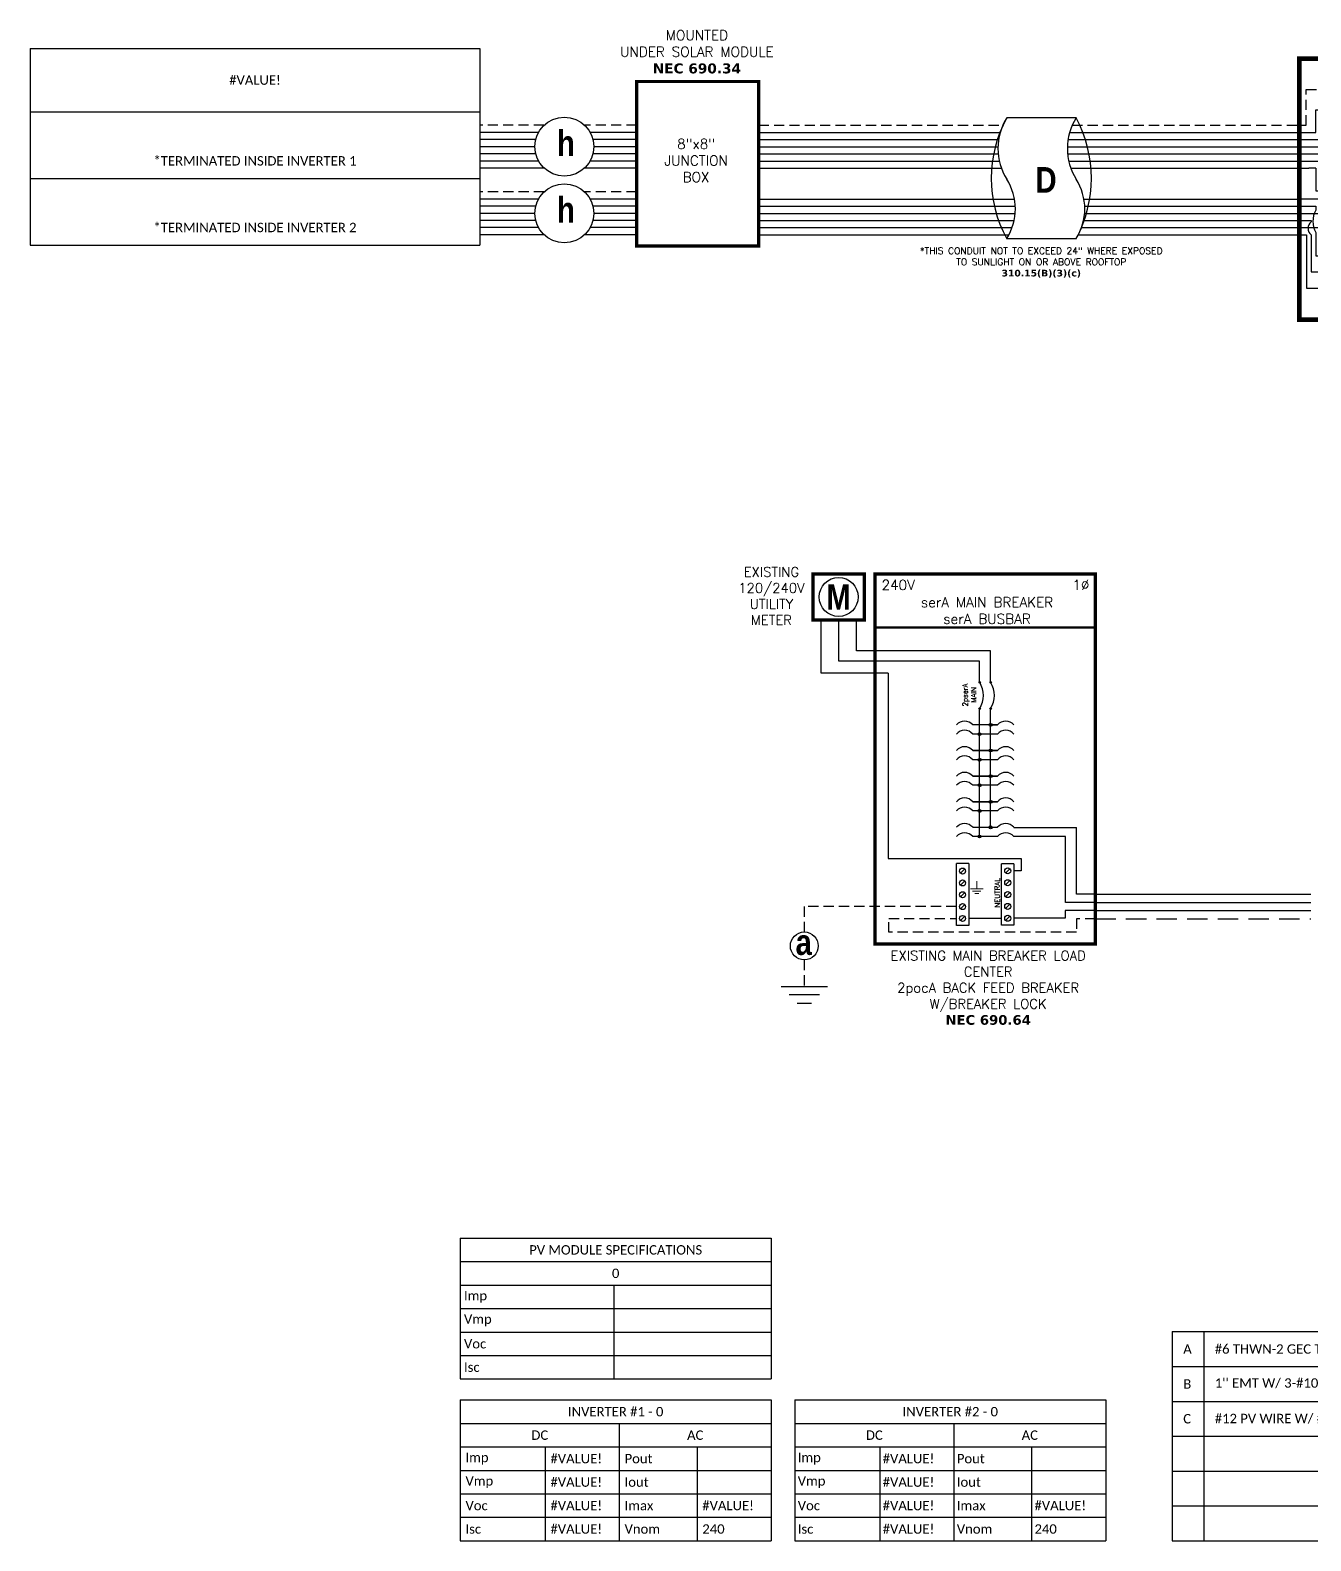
# Model space of a CAD drawing. Header units: feet. Extents: x 9872 to 10653, y 14556 to 15111.
# Drawn here: x 9872 to 10342, y 14556 to 15111 of the extents above; entities that cross this region are included whole.
import ezdxf

# ---------------------------------------------------------------- set-up
doc = ezdxf.new("R2010")
doc.units = ezdxf.units.FT
doc.header["$MEASUREMENT"] = 0
doc.linetypes.add('DASHED', pattern=[0.75, 0.5, -0.25])
doc.linetypes.add('HIDDEN', pattern=[0.375, 0.25, -0.125])
doc.layers.add('TEXT', color=7, linetype='Continuous')
doc.layers.add('Z - TITLEBLOCK TXT', color=7, linetype='Continuous')
doc.styles.add('ONE LINE TXT', font='techb___.ttf')
doc.styles.get("Standard").update_dxf_attribs({"font": 'simplex.shx'})

# ---------------------------------------------------------------- blocks, each defined once
blk = doc.blocks.new('6stringCombiner')
at = {"linetype": 'Continuous'}
h = blk.add_hatch(color=7, dxfattribs=at)
h.dxf.hatch_style = 1
edge = h.paths.add_edge_path()
edge.add_arc((20.51, 77.12), 0.513, 0, 360)
h = blk.add_hatch(color=7, dxfattribs=at)
h.dxf.hatch_style = 1
edge = h.paths.add_edge_path()
edge.add_arc((32.29, 77.12), 0.513, 0, 360)
h = blk.add_hatch(color=254, dxfattribs=at)
h.dxf.hatch_style = 1
edge = h.paths.add_edge_path()
edge.add_arc((39.7, 71.16), 1.11, 0, 360)
h = blk.add_hatch(color=7, dxfattribs=at)
h.dxf.hatch_style = 1
edge = h.paths.add_edge_path()
edge.add_arc((20.51, 71.16), 0.513, 0, 360)
h = blk.add_hatch(color=7, dxfattribs=at)
h.dxf.hatch_style = 1
edge = h.paths.add_edge_path()
edge.add_arc((32.29, 71.16), 0.513, 0, 360)
h = blk.add_hatch(color=7, dxfattribs=at)
h.dxf.hatch_style = 1
edge = h.paths.add_edge_path()
edge.add_arc((20.51, 65.2), 0.513, 0, 360)
h = blk.add_hatch(color=7, dxfattribs=at)
h.dxf.hatch_style = 1
edge = h.paths.add_edge_path()
edge.add_arc((32.29, 65.2), 0.513, 0, 360)
h = blk.add_hatch(color=253, dxfattribs=at)
h.dxf.hatch_style = 1
edge = h.paths.add_edge_path()
edge.add_arc((20.51, 59.24), 0.513, 0, 360)
h = blk.add_hatch(color=253, dxfattribs=at)
h.dxf.hatch_style = 1
edge = h.paths.add_edge_path()
edge.add_arc((32.29, 59.24), 0.513, 0, 360)
h = blk.add_hatch(color=253, dxfattribs=at)
h.dxf.hatch_style = 1
edge = h.paths.add_edge_path()
edge.add_arc((20.51, 53.28), 0.513, 0, 360)
h = blk.add_hatch(color=253, dxfattribs=at)
h.dxf.hatch_style = 1
edge = h.paths.add_edge_path()
edge.add_arc((32.29, 53.28), 0.513, 0, 360)
h = blk.add_hatch(color=254, dxfattribs=at)
h.dxf.hatch_style = 1
edge = h.paths.add_edge_path()
edge.add_arc((39.7, 53.28), 1.11, 0, 360)
h = blk.add_hatch(color=253, dxfattribs=at)
h.dxf.hatch_style = 1
edge = h.paths.add_edge_path()
edge.add_arc((20.51, 47.32), 0.513, 0, 360)
h = blk.add_hatch(color=253, dxfattribs=at)
h.dxf.hatch_style = 1
edge = h.paths.add_edge_path()
edge.add_arc((32.29, 47.32), 0.513, 0, 360)
h = blk.add_hatch(color=7, dxfattribs=at)
h.dxf.hatch_style = 1
edge = h.paths.add_edge_path()
edge.add_arc((20.53, 41.41), 0.513, 0, 360)
h = blk.add_hatch(color=7, dxfattribs=at)
h.dxf.hatch_style = 1
edge = h.paths.add_edge_path()
edge.add_arc((32.3, 41.41), 0.513, 0, 360)
h = blk.add_hatch(color=7, dxfattribs=at)
h.dxf.hatch_style = 1
edge = h.paths.add_edge_path()
edge.add_arc((20.53, 35.45), 0.513, 0, 360)
h = blk.add_hatch(color=7, dxfattribs=at)
h.dxf.hatch_style = 1
edge = h.paths.add_edge_path()
edge.add_arc((32.3, 35.45), 0.513, 0, 360)
h = blk.add_hatch(color=254, dxfattribs=at)
h.dxf.hatch_style = 1
edge = h.paths.add_edge_path()
edge.add_arc((39.71, 35.45), 1.11, 0, 360)
h = blk.add_hatch(color=7, dxfattribs=at)
h.dxf.hatch_style = 1
edge = h.paths.add_edge_path()
edge.add_arc((20.53, 29.49), 0.513, 0, 360)
h = blk.add_hatch(color=7, dxfattribs=at)
h.dxf.hatch_style = 1
edge = h.paths.add_edge_path()
edge.add_arc((32.3, 29.49), 0.513, 0, 360)
h = blk.add_hatch(color=253, dxfattribs=at)
h.dxf.hatch_style = 1
edge = h.paths.add_edge_path()
edge.add_arc((20.53, 23.53), 0.513, 0, 360)
h = blk.add_hatch(color=253, dxfattribs=at)
h.dxf.hatch_style = 1
edge = h.paths.add_edge_path()
edge.add_arc((32.3, 23.53), 0.513, 0, 360)
h = blk.add_hatch(color=253, dxfattribs=at)
h.dxf.hatch_style = 1
edge = h.paths.add_edge_path()
edge.add_arc((20.53, 17.57), 0.513, 0, 360)
h = blk.add_hatch(color=253, dxfattribs=at)
h.dxf.hatch_style = 1
edge = h.paths.add_edge_path()
edge.add_arc((32.3, 17.57), 0.513, 0, 360)
h = blk.add_hatch(color=254, dxfattribs=at)
h.dxf.hatch_style = 1
edge = h.paths.add_edge_path()
edge.add_arc((39.71, 17.57), 1.11, 0, 360)
h = blk.add_hatch(color=253, dxfattribs=at)
h.dxf.hatch_style = 1
edge = h.paths.add_edge_path()
edge.add_arc((20.53, 11.61), 0.513, 0, 360)
h = blk.add_hatch(color=253, dxfattribs=at)
h.dxf.hatch_style = 1
edge = h.paths.add_edge_path()
edge.add_arc((32.3, 11.61), 0.513, 0, 360)
at = {"color": 1, "linetype": 'Continuous'}
for p, q in [((13.11, 87.6), (13.11, 92.14)), ((13.11, 92.14), (40.06, 92.14)), ((40.06, 92.14), (40.06, 87.6)), ((40.06, 87.6), (13.11, 87.6)), ((21.09, 75.94), (24.21, 76.29)), ((28.68, 76.78), (31.78, 77.12)), ((21.1, 69.97), (24.22, 70.33)), ((28.69, 70.82), (31.79, 71.16)), ((21.1, 64.01), (24.22, 64.37)), ((28.69, 64.86), (31.79, 65.2)), ((21.1, 58.05), (24.22, 58.4)), ((28.69, 58.9), (31.79, 59.24)), ((21.1, 52.09), (24.22, 52.44)), ((28.69, 52.94), (31.79, 53.28)), ((21.1, 46.13), (24.22, 46.48)), ((28.69, 46.97), (31.79, 47.32)), ((21.1, 40.23), (24.22, 40.58)), ((28.69, 41.07), (31.79, 41.41)), ((21.1, 34.26), (24.22, 34.62)), ((28.69, 35.11), (31.79, 35.45)), ((21.1, 28.3), (24.22, 28.66)), ((28.69, 29.15), (31.79, 29.49)), ((21.1, 22.34), (24.22, 22.69)), ((28.69, 23.19), (31.79, 23.53)), ((21.1, 16.38), (24.22, 16.73)), ((28.69, 17.22), (31.79, 17.57)), ((28.69, 11.26), (31.79, 11.61)), ((21.1, 10.42), (24.22, 10.77))]:
    blk.add_line(p, q, dxfattribs=at)
at = {"color": 4, "linetype": 'Continuous'}
for p, q in [((16.49, 90.65), (14.92, 89.08)), ((20.84, 90.65), (19.27, 89.08)), ((25.19, 90.65), (23.62, 89.08)), ((29.54, 90.65), (27.97, 89.08)), ((33.89, 90.65), (32.32, 89.08)), ((38.25, 90.65), (36.67, 89.08))]:
    blk.add_line(p, q, dxfattribs=at)
at = {"color": 92, "linetype": 'HIDDEN', "ltscale": 15}
for p, q in [((2.56, 71.4), (2.56, 84.52)), ((2.56, 84.52), (15.71, 84.52)), ((15.71, 84.52), (15.71, 87.6)), ((33.11, 82.53), (33.11, 87.6)), ((37.46, 84.52), (37.46, 87.6)), ((53.89, 84.52), (37.46, 84.52)), ((53.89, 84.52), (53.89, 71.4)), ((50.72, 82.54), (33.11, 82.53)), ((50.72, 62.94), (50.72, 82.54)), ((0, 71.4), (2.56, 71.4)), ((53.89, 71.4), (57.11, 71.4)), ((50.72, 62.94), (57.11, 62.94))]:
    blk.add_line(p, q, dxfattribs=at)
at = {"color": 7, "linetype": 'Continuous'}
for p, q in [((0, 68.78), (3.44, 68.78)), ((48.55, 71.16), (39.7, 71.16)), ((48.55, 69.79), (48.55, 71.16)), ((48.55, 69.79), (57.11, 69.79)), ((0, 63.53), (3.43, 63.53)), ((0, 58.29), (3.44, 58.29)), ((8.71, 41.41), (13.92, 41.41)), ((11.3, 35.45), (13.92, 35.45)), ((50.72, 35.45), (39.71, 35.45))]:
    blk.add_line(p, q, dxfattribs=at)
at = {"color": 253, "linetype": 'Continuous'}
for p, q in [((48.55, 68.18), (48.55, 53.28)), ((48.55, 68.18), (57.11, 68.18)), ((0, 66.15), (3.44, 66.15)), ((0, 60.91), (3.44, 60.91)), ((0, 55.67), (3.44, 55.67)), ((6.06, 55.67), (6.06, 47.32)), ((53.31, 17.57), (53.31, 59.55)), ((53.31, 59.55), (57.11, 59.55)), ((48.55, 53.28), (39.7, 53.28)), ((6.06, 47.32), (13.92, 47.32)), ((0, 41.68), (6.06, 41.68)), ((6.06, 41.68), (6.06, 40.26)), ((0, 36.44), (4.34, 36.44)), ((4.34, 36.44), (4.34, 35.98)), ((0, 31.2), (2.65, 31.2)), ((2.65, 31.2), (2.65, 11.61)), ((4.34, 31.12), (4.34, 17.57)), ((6.06, 31.99), (6.06, 23.53)), ((6.06, 23.53), (13.93, 23.53)), ((4.34, 17.57), (8.68, 17.57)), ((8.68, 17.57), (13.92, 17.57)), ((53.31, 17.57), (40.82, 17.57)), ((2.65, 11.61), (6.06, 11.61)), ((6.06, 11.61), (13.92, 11.61))]:
    blk.add_line(p, q, dxfattribs=at)
for p, q in [((50.72, 35.45), (50.72, 61.25)), ((50.72, 61.25), (57.11, 61.25))]:
    blk.add_line(p, q)
at = {"color": 7}
for p, q in [((8.71, 44.3), (0, 44.3)), ((0, 39.06), (8.71, 39.06)), ((8.71, 41.41), (8.71, 44.3)), ((8.71, 39.06), (8.71, 35.45)), ((0, 33.82), (8.71, 33.82)), ((8.71, 35.45), (11.3, 35.45)), ((8.71, 33.82), (8.71, 29.49))]:
    blk.add_line(p, q, dxfattribs=at)
at = {"lineweight": 50, "const_width": 1.71}
blk.add_lwpolyline([(57.11, 0), (0, 0), (0, 95.81), (57.11, 95.81)], close=True, dxfattribs=at)
blk.add_lwpolyline([(57.11, 0), (0, 0), (0, 95.81), (57.11, 95.81)], close=True, dxfattribs=at)
at = {"color": 92, "linetype": 'HIDDEN', "ltscale": 15, "flags": 128}
for points in [[(40.18, 89.22), (44.87, 89.22)], [(42.53, 92.72), (42.53, 89.22)], [(44.05, 88.35), (41, 88.35)], [(43.24, 87.48), (41.81, 87.48)]]:
    blk.add_lwpolyline(points, dxfattribs=at)
at = {"color": 7, "linetype": 'Continuous', "flags": 128}
for points in [[(3.44, 68.78), (6.06, 68.78), (6.06, 77.12), (13.92, 77.12)], [(13.92, 77.12), (20.51, 77.12)], [(32.29, 77.12), (39.7, 77.12)], [(39.7, 77.12), (39.7, 65.2)], [(11.3, 65.2), (11.3, 71.16), (13.92, 71.16)], [(13.92, 71.16), (20.51, 71.16)], [(13.92, 71.16), (20.51, 71.16)], [(32.29, 71.16), (39.7, 71.16)], [(3.43, 63.53), (13.92, 63.53), (13.92, 65.2)], [(13.92, 65.2), (20.51, 65.2)], [(13.92, 65.2), (20.51, 65.2)], [(32.29, 65.2), (39.7, 65.2)], [(3.44, 58.29), (11.3, 58.29), (11.3, 59.24)], [(13.93, 41.41), (20.53, 41.41)], [(32.3, 41.41), (39.71, 41.41)], [(39.71, 41.41), (39.71, 29.49)], [(13.93, 35.45), (20.53, 35.45)], [(13.93, 35.45), (20.53, 35.45)], [(32.3, 35.45), (39.71, 35.45)], [(8.71, 29.49), (20.53, 29.49)], [(8.71, 29.49), (20.53, 29.49)], [(32.3, 29.49), (39.71, 29.49)]]:
    blk.add_lwpolyline(points, dxfattribs=at)
at = {"color": 253, "linetype": 'Continuous', "flags": 128}
for points in [[(3.44, 66.15), (8.68, 66.15), (8.68, 65.2)], [(3.44, 60.91), (13.92, 60.91), (13.92, 59.24)], [(6.06, 55.67), (3.44, 55.67)], [(8.68, 56.94), (8.68, 53.28), (13.92, 53.28)], [(13.92, 59.24), (20.51, 59.24)], [(13.92, 59.24), (20.51, 59.24)], [(32.29, 59.24), (39.7, 59.24)], [(39.7, 59.24), (39.7, 47.32)], [(13.92, 53.28), (20.51, 53.28)], [(13.92, 53.28), (20.51, 53.28)], [(32.29, 53.28), (39.7, 53.28)], [(13.92, 47.32), (20.51, 47.32)], [(32.29, 47.32), (39.7, 47.32)], [(13.93, 23.53), (20.53, 23.53)], [(13.93, 23.53), (20.53, 23.53)], [(32.3, 23.53), (39.71, 23.53)], [(39.71, 23.53), (39.71, 11.61)], [(13.93, 17.57), (20.53, 17.57)], [(13.93, 17.57), (20.53, 17.57)], [(32.3, 17.57), (39.71, 17.57)], [(13.93, 11.61), (20.53, 11.61)], [(32.3, 11.61), (39.71, 11.61)]]:
    blk.add_lwpolyline(points, dxfattribs=at)
at = {"color": 4, "linetype": 'Continuous'}
for centre in [(15.71, 89.87), (20.06, 89.87), (24.41, 89.87), (28.76, 89.87), (33.11, 89.87), (37.46, 89.87)]:
    blk.add_circle(centre, 1.11, dxfattribs=at)
at = {"color": 7, "linetype": 'Continuous'}
for centre, radius in [((20.51, 77.12), 0.513), ((32.29, 77.12), 0.513), ((39.7, 71.16), 1.11), ((39.7, 71.16), 1.11), ((20.51, 71.16), 0.513), ((32.29, 71.16), 0.513), ((20.51, 65.2), 0.513), ((32.29, 65.2), 0.513), ((39.7, 53.28), 1.11), ((39.7, 53.28), 1.11), ((20.53, 41.41), 0.513), ((32.3, 41.41), 0.513), ((20.53, 35.45), 0.513), ((32.3, 35.45), 0.513), ((39.71, 35.45), 1.11), ((39.71, 35.45), 1.11), ((20.53, 29.49), 0.513), ((32.3, 29.49), 0.513), ((39.71, 17.57), 1.11), ((39.71, 17.57), 1.11)]:
    blk.add_circle(centre, radius, dxfattribs=at)
at = {"color": 253, "linetype": 'Continuous'}
for centre in [(20.51, 59.24), (32.29, 59.24), (20.51, 53.28), (32.29, 53.28), (20.51, 47.32), (32.29, 47.32), (20.53, 23.53), (32.3, 23.53), (20.53, 17.57), (32.3, 17.57), (20.53, 11.61), (32.3, 11.61)]:
    blk.add_circle(centre, 0.513, dxfattribs=at)
for centre, radius, start, end in [((12.9, 61.07), 5.91, 135.6055, 224.3945), ((13.49, 36.12), 8.5, 150.9088, 209.0912), ((6.41, 33.55), 3.19, 130.4007, 229.5993)]:
    blk.add_arc(centre, radius, start, end, dxfattribs=at)
at = {"color": 7, "linetype": 'Continuous'}
blk.add_arc((13.34, 62.22), 3.61, 124.3567, 235.6433, dxfattribs=at)
at = {"color": 1, "linetype": 'Continuous'}
for points in [[(24.21, 76.29), (24.72, 77.69), (26.59, 75.2), (27.74, 78.03), (28.68, 76.78)], [(24.22, 70.33), (24.73, 71.73), (26.6, 69.23), (27.76, 72.07), (28.69, 70.82)], [(24.22, 64.37), (24.73, 65.77), (26.6, 63.27), (27.76, 66.1), (28.69, 64.86)], [(24.22, 58.4), (24.73, 59.81), (26.6, 57.31), (27.76, 60.14), (28.69, 58.9)], [(24.22, 52.44), (24.73, 53.85), (26.6, 51.35), (27.76, 54.18), (28.69, 52.94)], [(24.22, 46.48), (24.73, 47.88), (26.6, 45.39), (27.76, 48.22), (28.69, 46.97)], [(24.22, 40.58), (24.73, 41.98), (26.6, 39.49), (27.76, 42.32), (28.69, 41.07)], [(24.22, 34.62), (24.73, 36.02), (26.6, 33.52), (27.76, 36.36), (28.69, 35.11)], [(24.22, 28.66), (24.73, 30.06), (26.6, 27.56), (27.76, 30.39), (28.69, 29.15)], [(24.22, 22.69), (24.73, 24.1), (26.6, 21.6), (27.76, 24.43), (28.69, 23.19)], [(24.22, 16.73), (24.73, 18.13), (26.6, 15.64), (27.76, 18.47), (28.69, 17.22)], [(24.22, 10.77), (24.73, 12.17), (26.6, 9.68), (27.76, 12.51), (28.69, 11.26)]]:
    blk.add_spline(points, degree=3, dxfattribs=at)
for p in [(22.67, 78.19), (22.68, 72.23), (22.68, 66.27), (22.68, 60.31), (22.68, 54.35), (22.68, 48.39), (22.68, 42.48), (22.68, 36.52), (22.68, 30.56), (22.68, 24.6), (22.68, 18.64), (22.68, 12.68)]:
    blk.add_text('20A', height=2.778, dxfattribs=at).set_placement(p)
at = {"color": 1, "insert": (26.91, 4.5), "char_height": 3.658, "attachment_point": 5}
blk.add_mtext_dynamic_manual_height_columns('COMBINER', width=1.1897, gutter_width=7.17, heights=[0], dxfattribs=at)
blk = doc.blocks.new('*T22')
at = {"color": 0, "lineweight": -2, "transparency": 16777216}
for p, q in [((0, 0), (165.11, 0)), ((0, 0), (0, -72.27)), ((165.11, 0), (165.11, -72.27)), ((0, -23.32), (165.11, -23.32)), ((0, -47.8), (165.11, -47.8)), ((0, -72.27), (165.11, -72.27))]:
    blk.add_line(p, q, dxfattribs=at)
at = {"color": 0, "linetype": 'Continuous', "transparency": 16777216, "char_height": 3.4544, "width": 156.9097, "attachment_point": 5}
for s, insert in [('{\\fCalibri|b0|i0|c0;#VALUE!', (82.56, -11.66)), ('{\\fCalibri|b0|i0|c0;^J^J*TERMINATED INSIDE INVERTER 1', (82.56, -35.56)), ('{\\fCalibri|b0|i0|c0;^J^J*TERMINATED INSIDE INVERTER 2', (82.56, -60.03))]:
    blk.add_mtext(s, dxfattribs=dict(at, insert=insert))
blk = doc.blocks.new('*U21')
at = {"color": 7}
blk.add_line((-79.14, 9), (0, 9), dxfattribs=at)
at = {"color": 10}
blk.add_line((-79.14, 6), (0, 6), dxfattribs=at)
at = {"color": 253}
blk.add_line((-79.14, 3), (0, 3), dxfattribs=at)
at = {"color": 92, "linetype": 'DASHED', "ltscale": 15}
blk.add_line((-79.14, 0), (0, 0), dxfattribs=at)
blk = doc.blocks.new('breakerPanel')
at = {"linetype": 'Continuous'}
h = blk.add_hatch(color=1, dxfattribs=at)
h.dxf.hatch_style = 1
edge = h.paths.add_edge_path()
edge.add_arc((-42.47, 86.8), 0.291, 0, 360)
h = blk.add_hatch(color=1, dxfattribs=at)
h.dxf.hatch_style = 1
edge = h.paths.add_edge_path()
edge.add_arc((-38.44, 86.8), 0.291, 0, 360)
h = blk.add_hatch(color=1, dxfattribs=at)
h.dxf.hatch_style = 1
edge = h.paths.add_edge_path()
edge.add_arc((-42.47, 77.16), 0.291, 0, 360)
h = blk.add_hatch(color=1, dxfattribs=at)
h.dxf.hatch_style = 1
edge = h.paths.add_edge_path()
edge.add_arc((-38.44, 77.16), 0.291, 0, 360)
h = blk.add_hatch(color=1, dxfattribs=at)
h.dxf.hatch_style = 1
edge = h.paths.add_edge_path()
edge.add_arc((-42.47, 67.78), 0.528, 0, 360)
h = blk.add_hatch(color=1, dxfattribs=at)
h.dxf.hatch_style = 1
edge = h.paths.add_edge_path()
edge.add_arc((-38.44, 71.16), 0.528, 0, 360)
h = blk.add_hatch(color=1, dxfattribs=at)
h.dxf.hatch_style = 1
edge = h.paths.add_edge_path()
edge.add_arc((-38.44, 61.76), 0.528, 0, 360)
h = blk.add_hatch(color=1, dxfattribs=at)
h.dxf.hatch_style = 1
edge = h.paths.add_edge_path()
edge.add_arc((-42.47, 58.38), 0.528, 0, 360)
h = blk.add_hatch(color=1, dxfattribs=at)
h.dxf.hatch_style = 1
edge = h.paths.add_edge_path()
edge.add_arc((-38.44, 52.36), 0.528, 0, 360)
h = blk.add_hatch(color=1, dxfattribs=at)
h.dxf.hatch_style = 1
edge = h.paths.add_edge_path()
edge.add_arc((-42.47, 48.98), 0.528, 0, 360)
h = blk.add_hatch(color=1, dxfattribs=at)
h.dxf.hatch_style = 1
edge = h.paths.add_edge_path()
edge.add_arc((-42.47, 39.58), 0.528, 0, 360)
h = blk.add_hatch(color=1, dxfattribs=at)
h.dxf.hatch_style = 1
edge = h.paths.add_edge_path()
edge.add_arc((-38.44, 42.95), 0.528, 0, 360)
h = blk.add_hatch(color=1, dxfattribs=at)
h.dxf.hatch_style = 1
edge = h.paths.add_edge_path()
edge.add_arc((-38.44, 33.55), 0.528, 0, 360)
h = blk.add_hatch(color=1, dxfattribs=at)
h.dxf.hatch_style = 1
edge = h.paths.add_edge_path()
edge.add_arc((-42.47, 30.17), 0.528, 0, 360)
at = {"color": 155, "true_color": 0x647190}
blk.add_line((-80.92, 126.59), (0, 126.59), dxfattribs=at)
at = {"color": 253, "linetype": 'Continuous'}
for p, q in [((-100.73, 90.2), (-100.73, 109.7)), ((-76.04, 90.2), (-100.73, 90.2)), ((-76.04, 90.2), (-76.04, 22.16)), ((-76.04, 22.16), (-27.25, 22.16)), ((-27.25, 17.57), (-29.89, 17.57)), ((-27.25, 22.16), (-27.25, 17.57)), ((-11.01, 0.16), (-29.89, 0.16)), ((0, 3), (-11.01, 3)), ((-11.01, 3), (-11.01, 0.16))]:
    blk.add_line(p, q, dxfattribs=at)
at = {"color": 10, "linetype": 'Continuous'}
for p, q in [((-94.24, 94.51), (-94.24, 109.7)), ((-42.47, 94.51), (-94.24, 94.51)), ((-42.47, 87.09), (-42.47, 94.51)), ((-42.47, 30.17), (-42.47, 76.87)), ((-35.88, 67.78), (-45.04, 67.78)), ((-35.88, 58.38), (-45.04, 58.38)), ((-35.88, 48.98), (-45.04, 48.98)), ((-35.88, 39.58), (-45.04, 39.58)), ((-35.88, 30.17), (-45.04, 30.17)), ((-10.98, 30.17), (-29.89, 30.17)), ((-10.98, 6), (-10.98, 30.17)), ((0, 6), (-10.98, 6))]:
    blk.add_line(p, q, dxfattribs=at)
at = {"color": 7, "linetype": 'Continuous'}
for p, q in [((-87.75, 98.34), (-87.75, 109.7)), ((-38.44, 98.34), (-87.75, 98.34)), ((-38.44, 87.09), (-38.44, 98.34)), ((-38.44, 61.76), (-38.44, 76.87)), ((-35.88, 71.16), (-45.04, 71.16)), ((-38.44, 71.16), (-35.88, 71.16)), ((-45.04, 61.76), (-35.88, 61.76)), ((-35.88, 61.76), (-45.04, 61.76)), ((-38.44, 52.36), (-38.44, 61.76)), ((-45.04, 52.36), (-35.88, 52.36)), ((-35.88, 52.36), (-45.04, 52.36)), ((-38.44, 42.95), (-38.44, 52.36)), ((-45.04, 42.95), (-35.88, 42.95)), ((-35.88, 42.95), (-45.04, 42.95)), ((-38.44, 33.55), (-38.44, 42.95)), ((-35.88, 33.55), (-45.04, 33.55)), ((-6.96, 9), (-6.96, 33.55))]:
    blk.add_line(p, q, dxfattribs=at)
at = {"lineweight": 50}
blk.add_line((-80.92, 106.95), (0, 106.95), dxfattribs=at)
at = {"color": 7}
for p, q in [((-29.89, 33.55), (-6.96, 33.55)), ((0, 9), (-6.96, 9))]:
    blk.add_line(p, q, dxfattribs=at)
at = {"color": 1, "linetype": 'Continuous'}
for p, q in [((-51.03, -2.51), (-51.03, 20.23)), ((-46.49, 20.23), (-51.03, 20.23)), ((-46.49, 20.23), (-46.49, -2.51)), ((-34.43, -2.43), (-34.43, 20.16)), ((-29.89, 20.16), (-34.43, 20.16)), ((-29.89, 20.16), (-29.89, -2.43)), ((-46.49, -2.51), (-51.03, -2.51)), ((-29.89, -2.43), (-34.43, -2.43))]:
    blk.add_line(p, q, dxfattribs=at)
at = {"color": 4, "linetype": 'Continuous'}
for p, q in [((-47.97, 18.28), (-49.55, 16.71)), ((-31.37, 18.35), (-32.94, 16.78)), ((-47.97, 13.93), (-49.55, 12.36)), ((-31.37, 14), (-32.94, 12.43)), ((-47.97, 9.58), (-49.55, 8.01)), ((-31.37, 9.65), (-32.94, 8.08)), ((-47.97, 5.23), (-49.55, 3.66)), ((-47.97, 0.88), (-49.55, -0.69)), ((-31.37, 5.3), (-32.94, 3.73)), ((-31.37, 0.95), (-32.94, -0.62))]:
    blk.add_line(p, q, dxfattribs=at)
at = {"color": 92, "linetype": 'HIDDEN', "ltscale": 15}
for p, q in [((-51.03, 4.44), (-106.89, 4.44)), ((-106.89, 4.44), (-106.89, -4.87)), ((-75.84, -4.96), (-75.84, 0.09)), ((-75.84, 0.09), (-51.03, 0.09)), ((0, 0), (-6.96, 0)), ((-6.96, -4.96), (-75.84, -4.96)), ((-6.96, 0), (-6.96, -4.96)), ((-106.89, -15.1), (-106.89, -24.84))]:
    blk.add_line(p, q, dxfattribs=at)
at = {"color": 92, "linetype": 'Continuous', "ltscale": 15}
blk.add_line((-34.43, 0.09), (-46.49, 0.09), dxfattribs=at)
at = {"lineweight": 50, "const_width": 1.19}
for points in [[(-103.67, 109.7), (-103.67, 126.59), (-84.82, 126.59), (-84.82, 109.7)], [(-80.92, -9.3), (-80.92, 126.59), (0, 126.59), (0, -9.3)]]:
    blk.add_lwpolyline(points, close=True, dxfattribs=at)
at = {"color": 92, "linetype": 'Continuous', "lineweight": 5, "ltscale": 0.05, "flags": 128}
for points in [[(-43.54, 13.81), (-43.54, 10.97)], [(-45.88, 10.97), (-41.2, 10.97)], [(-42.01, 10.1), (-45.07, 10.1)], [(-42.82, 9.23), (-44.25, 9.23)]]:
    blk.add_lwpolyline(points, dxfattribs=at)
at = {"color": 92, "linetype": 'Continuous', "ltscale": 4, "flags": 128}
for points in [[(-115.37, -24.84), (-98.41, -24.84)], [(-101.35, -27.98), (-112.43, -27.98)], [(-104.29, -31.12), (-109.49, -31.12)]]:
    blk.add_lwpolyline(points, dxfattribs=at)
at = {"linetype": 'Continuous'}
blk.add_circle((-94.24, 118.15), 7.15, dxfattribs=at)
at = {"color": 1, "linetype": 'Continuous'}
for centre, radius in [((-42.47, 86.8), 0.291), ((-38.44, 86.8), 0.291), ((-42.47, 77.16), 0.291), ((-38.44, 77.16), 0.291), ((-42.47, 67.78), 0.528), ((-38.44, 71.16), 0.528), ((-38.44, 61.76), 0.528), ((-42.47, 58.38), 0.528), ((-38.44, 52.36), 0.528), ((-42.47, 48.98), 0.528), ((-42.47, 39.58), 0.528), ((-38.44, 42.95), 0.528), ((-38.44, 33.55), 0.528), ((-42.47, 30.17), 0.528)]:
    blk.add_circle(centre, radius, dxfattribs=at)
at = {"color": 4, "linetype": 'Continuous'}
for centre in [(-48.76, 17.49), (-32.16, 17.57), (-48.76, 13.14), (-32.16, 13.21), (-48.76, 8.79), (-48.76, 4.44), (-32.16, 8.86), (-32.16, 4.51), (-48.76, 0.09), (-32.16, 0.16)]:
    blk.add_circle(centre, 1.11, dxfattribs=at)
at = {"color": 7, "linetype": 'Continuous'}
blk.add_circle((-106.89, -9.99), 5.11, dxfattribs=at)
at = {"color": 1, "linetype": 'Continuous'}
for centre, radius, start, end in [((-50.14, 81.98), 9.06, 327.8708, 32.1292), ((-46.11, 81.98), 9.06, 327.8708, 32.1292), ((-48.03, 68.62), 3.93, 40.3392, 139.6608), ((-32.88, 68.62), 3.93, 40.3392, 139.6608), ((-48.03, 65.24), 3.93, 40.3392, 139.6608), ((-32.88, 65.24), 3.93, 40.3392, 139.6608), ((-48.03, 59.21), 3.93, 40.3392, 139.6608), ((-32.88, 59.21), 3.93, 40.3392, 139.6608), ((-48.03, 55.84), 3.93, 40.3392, 139.6608), ((-32.88, 55.84), 3.93, 40.3392, 139.6608), ((-48.03, 49.81), 3.93, 40.3392, 139.6608), ((-48.03, 46.43), 3.93, 40.3392, 139.6608), ((-32.88, 49.81), 3.93, 40.3392, 139.6608), ((-32.88, 46.43), 3.93, 40.3392, 139.6608), ((-48.03, 40.41), 3.93, 40.3392, 139.6608), ((-48.03, 37.03), 3.93, 40.3392, 139.6608), ((-32.88, 40.41), 3.93, 40.3392, 139.6608), ((-32.88, 37.03), 3.93, 40.3392, 139.6608), ((-48.03, 31.01), 3.93, 40.3392, 139.6608), ((-32.88, 31.01), 3.93, 40.3392, 139.6608), ((-48.03, 27.63), 3.93, 40.3392, 139.6608), ((-32.88, 27.63), 3.93, 40.3392, 139.6608)]:
    blk.add_arc(centre, radius, start, end, dxfattribs=at)
at = {"color": 253, "linetype": 'Continuous', "style": 'ONE LINE TXT'}
blk.add_text('M', height=9.38, dxfattribs=at).set_placement((-98.8, 113.43))
at = {"color": 4, "linetype": 'Continuous'}
blk.add_text('NEUTRAL', height=1.874, rotation=90, dxfattribs=at).set_placement((-35.08, 4.08))
at = {"color": 1, "attachment_point": 5}
for s, width, gutter_width, heights, insert, char_height in [('EXISTING\\P120/240V UTILITY METER', 0.0523, 7.17, [0], (-118.95, 118.48), 3.5433), ('240V', 0.1481, 0.75, [0], (-72.39, 122.54), 3.658), ('1∅', 0.1481, 0.75, [0], (-5.31, 122.54), 3.658), ('serA MAIN BREAKER\\PserA BUSBAR', 72.4998, 0.75, [0], (-39.75, 113.14), 3.6576), ('EXISTING MAIN BREAKER LOAD CENTER\\P2pocA BACK FEED BREAKER W/BREAKER LOCK\\P{\\fVerdana|b1|i0|c0|p34;NEC 690.64}', 79.2627, 97.94, [154.49], (-39.35, -25.39), 3.5433)]:
    blk.add_mtext_dynamic_manual_height_columns(s, width=width, gutter_width=gutter_width, heights=heights, dxfattribs=dict(at, insert=insert, char_height=char_height))
at = {"color": 4, "linetype": 'Continuous', "insert": (-46.25, 82.15), "char_height": 1.874, "attachment_point": 5, "rotation": 90}
blk.add_mtext_dynamic_manual_height_columns('2pserA\\PMAIN', width=0.1481, gutter_width=0.75, heights=[0], dxfattribs=at)
at = {"color": 1, "linetype": 'Continuous', "insert": (-110.08, -3.93), "char_height": 9.3833, "attachment_point": 1, "style": 'ONE LINE TXT'}
blk.add_mtext_dynamic_manual_height_columns('{\\W1;\\C256;a}', width=0.1385, gutter_width=2.13, heights=[0], dxfattribs=at)
blk = doc.blocks.new('*U17')
at = {"color": 7}
blk.add_blockref('breakerPanel', (0, 0), dxfattribs=at)
blk = doc.blocks.new('*T23')
at = {"color": 0, "lineweight": -2, "transparency": 16777216}
for p, q in [((0, 0), (114.19, 0)), ((0, 0), (0, -51.7)), ((114.19, 0), (114.19, -51.7)), ((0, -8.62), (114.19, -8.62)), ((58.43, -8.62), (58.43, -51.7)), ((0, -17.23), (114.19, -17.23)), ((31.22, -17.23), (31.22, -51.7)), ((86.98, -17.23), (86.98, -51.7)), ((0, -25.85), (114.19, -25.85)), ((0, -34.47), (114.19, -34.47)), ((0, -43.08), (114.19, -43.08)), ((0, -51.7), (114.19, -51.7))]:
    blk.add_line(p, q, dxfattribs=at)
at = {"color": 0, "linetype": 'Continuous', "transparency": 16777216, "char_height": 3.4544}
for s, insert, width, attachment_point in [('{\\fCalibri|b0|i0|c0;INVERTER #1 - 0', (57.09, -4.31), 110.3293, 5), ('{\\fCalibri|b0|i0|c0;DC', (29.22, -12.93), 54.5755, 5), ('{\\fCalibri|b0|i0|c0;AC', (86.31, -12.93), 51.8976, 5), ('{\\fCalibri|b0|i0|c0;Imp', (1.93, -21.54), 27.3681, 4), ('{\\fCalibri|b0|i0|c0;#VALUE!', (33.15, -21.54), 23.3513, 4), ('{\\fCalibri|b0|i0|c0;Pout', (60.36, -21.54), 24.6902, 4), ('{\\fCalibri|b0|i0|c0;', (88.91, -21.54), 23.3513, 4), ('{\\fCalibri|b0|i0|c0;Vmp', (1.93, -30.16), 27.3681, 4), ('{\\fCalibri|b0|i0|c0;#VALUE!', (33.15, -30.16), 23.3513, 4), ('{\\fCalibri|b0|i0|c0;Iout', (60.36, -30.16), 24.6902, 4), ('{\\fCalibri|b0|i0|c0;', (88.91, -30.16), 23.3513, 4), ('{\\fCalibri|b0|i0|c0;Voc', (1.93, -38.78), 27.3681, 4), ('{\\fCalibri|b0|i0|c0;#VALUE!', (33.15, -38.78), 23.3513, 4), ('{\\fCalibri|b0|i0|c0;Imax', (60.36, -38.78), 24.6902, 4), ('{\\fCalibri|b0|i0|c0;#VALUE!', (88.91, -38.78), 23.3513, 4), ('{\\fCalibri|b0|i0|c0;Isc', (1.93, -47.39), 27.3681, 4), ('{\\fCalibri|b0|i0|c0;#VALUE!', (33.15, -47.39), 23.3513, 4), ('{\\fCalibri|b0|i0|c0;Vnom', (60.36, -47.39), 24.6902, 4), ('{\\fCalibri|b0|i0|c0;240', (88.91, -47.39), 23.3513, 4)]:
    blk.add_mtext(s, dxfattribs=dict(at, insert=insert, width=width, attachment_point=attachment_point))
blk = doc.blocks.new('*T24')
at = {"color": 0, "lineweight": -2, "transparency": 16777216}
for p, q in [((0, 0), (114.19, 0)), ((0, 0), (0, -51.7)), ((114.19, 0), (114.19, -51.7)), ((0, -8.62), (114.19, -8.62)), ((58.43, -8.62), (58.43, -51.7)), ((0, -17.23), (114.19, -17.23)), ((31.22, -17.23), (31.22, -51.7)), ((86.98, -17.23), (86.98, -51.7)), ((0, -25.85), (114.19, -25.85)), ((0, -34.47), (114.19, -34.47)), ((0, -43.08), (114.19, -43.08)), ((0, -51.7), (114.19, -51.7))]:
    blk.add_line(p, q, dxfattribs=at)
at = {"color": 0, "linetype": 'Continuous', "transparency": 16777216, "char_height": 3.4544}
for s, insert, width, attachment_point in [('{\\fCalibri|b0|i0|c0;INVERTER #2 - 0', (57.09, -4.31), 112.0547, 5), ('{\\fCalibri|b0|i0|c0;DC', (29.22, -12.93), 56.3009, 5), ('{\\fCalibri|b0|i0|c0;AC', (86.31, -12.93), 53.623, 5), ('{\\fCalibri|b0|i0|c0;Imp', (1.07, -21.54), 29.0935, 4), ('{\\fCalibri|b0|i0|c0;#VALUE!', (32.29, -21.54), 25.0767, 4), ('{\\fCalibri|b0|i0|c0;Pout', (59.5, -21.54), 26.4156, 4), ('{\\fCalibri|b0|i0|c0;', (88.04, -21.54), 25.0767, 4), ('{\\fCalibri|b0|i0|c0;Vmp', (1.07, -30.16), 29.0935, 4), ('{\\fCalibri|b0|i0|c0;#VALUE!', (32.29, -30.16), 25.0767, 4), ('{\\fCalibri|b0|i0|c0;Iout', (59.5, -30.16), 26.4156, 4), ('{\\fCalibri|b0|i0|c0;', (88.04, -30.16), 25.0767, 4), ('{\\fCalibri|b0|i0|c0;Voc', (1.07, -38.78), 29.0935, 4), ('{\\fCalibri|b0|i0|c0;#VALUE!', (32.29, -38.78), 25.0767, 4), ('{\\fCalibri|b0|i0|c0;Imax', (59.5, -38.78), 26.4156, 4), ('{\\fCalibri|b0|i0|c0;#VALUE!', (88.04, -38.78), 25.0767, 4), ('{\\fCalibri|b0|i0|c0;Isc', (1.07, -47.39), 29.0935, 4), ('{\\fCalibri|b0|i0|c0;#VALUE!', (32.29, -47.39), 25.0767, 4), ('{\\fCalibri|b0|i0|c0;Vnom', (59.5, -47.39), 26.4156, 4), ('{\\fCalibri|b0|i0|c0;240', (88.04, -47.39), 25.0767, 4)]:
    blk.add_mtext(s, dxfattribs=dict(at, insert=insert, width=width, attachment_point=attachment_point))
blk = doc.blocks.new('*T25')
at = {"color": 0, "lineweight": -2, "transparency": 16777216}
for p, q in [((0, 0), (114.19, 0)), ((0, 0), (0, -51.69)), ((114.19, 0), (114.19, -51.69)), ((0, -8.62), (114.19, -8.62)), ((0, -17.23), (114.19, -17.23)), ((56.41, -17.23), (56.41, -51.69)), ((0, -25.85), (114.19, -25.85)), ((0, -34.46), (114.19, -34.46)), ((0, -43.08), (114.19, -43.08)), ((0, -51.69), (114.19, -51.69))]:
    blk.add_line(p, q, dxfattribs=at)
at = {"color": 0, "linetype": 'Continuous', "transparency": 16777216, "char_height": 3.4544}
for s, insert, width, attachment_point in [('{\\fCalibri|b0|i0|c0;PV MODULE SPECIFICATIONS', (57.09, -4.31), 111.433, 5), ('{\\fCalibri|b0|i0|c0;0', (57.09, -12.92), 111.433, 5), ('{\\fCalibri|b0|i0|c0;Imp', (1.38, -21.54), 53.6551, 4), ('{\\fCalibri|b0|i0|c0;', (57.78, -21.54), 55.0254, 4), ('{\\fCalibri|b0|i0|c0;Vmp', (1.38, -30.15), 53.6551, 4), ('{\\fCalibri|b0|i0|c0;', (57.78, -30.15), 55.0254, 4), ('{\\fCalibri|b0|i0|c0;Voc', (1.38, -38.77), 53.6551, 4), ('{\\fCalibri|b0|i0|c0;', (57.78, -38.77), 55.0254, 4), ('{\\fCalibri|b0|i0|c0;Isc', (1.38, -47.39), 53.6551, 4), ('{\\fCalibri|b0|i0|c0;', (57.78, -47.39), 55.0254, 4)]:
    blk.add_mtext(s, dxfattribs=dict(at, insert=insert, width=width, attachment_point=attachment_point))
blk = doc.blocks.new('*T26')
at = {"linetype": 'ByBlock', "lineweight": -2, "transparency": 16777216}
for p, q in [((0, 0), (357.03, 0)), ((0, 0), (0, -76.8)), ((11.58, 0), (11.58, -76.8)), ((178.51, 0), (178.51, -76.8)), ((190.1, 0), (190.1, -76.8)), ((357.03, 0), (357.03, -76.8)), ((0, -12.8), (357.03, -12.8)), ((0, -25.61), (357.03, -25.61)), ((0, -38.41), (357.03, -38.41)), ((0, -51.22), (357.03, -51.22)), ((0, -64.02), (357.03, -64.02)), ((0, -76.8), (357.03, -76.8))]:
    blk.add_line(p, q, dxfattribs=at)
at = {"color": 0, "linetype": 'Continuous', "transparency": 16777216, "char_height": 3.4544, "attachment_point": 4}
for s, insert, width in [('{\\fCalibri|b0|i0|c0;A', (4.06, -6.4), 3.4544), ('{\\fCalibri|b0|i0|c0;#6 THWN-2 GEC TO EXISTING GROUND ROD', (15.65, -6.4), 158.8026), ('{\\fCalibri|b0|i0|c0;', (182.58, -6.4), 3.4544), ('{\\fCalibri|b0|i0|c0;', (194.16, -6.4), 158.8095), ('{\\fCalibri|b0|i0|c0;B', (4.06, -19.21), 3.4544), ("{\\fCalibri|b0|i0|c0;1'' EMT W/ 3-#10 THWN-2, 1-#10 THWN-2 GROUND", (15.65, -19.21), 158.8026), ('{\\fCalibri|b0|i0|c0;', (182.58, -19.21), 3.4544), ('{\\fCalibri|b0|i0|c0;', (194.16, -19.21), 158.8095), ('{\\fCalibri|b0|i0|c0;C', (4.06, -32.01), 3.4544), ('{\\fCalibri|b0|i0|c0;#12 PV WIRE W/ #8 BARE COPPER BOND TO MODULES AND RAILS', (15.65, -32.01), 158.8026), ('{\\fCalibri|b0|i0|c0;', (182.58, -32.01), 3.4544), ('{\\fCalibri|b0|i0|c0;', (194.16, -32.01), 158.8095), ('{\\fCalibri|b0|i0|c0;', (4.06, -44.82), 3.4544), ('{\\fCalibri|b0|i0|c0;', (15.65, -44.82), 158.8026), ('{\\fCalibri|b0|i0|c0;', (182.58, -44.82), 3.4544), ('{\\fCalibri|b0|i0|c0;', (194.16, -44.82), 158.8095), ('{\\fCalibri|b0|i0|c0;', (4.06, -57.62), 3.4544), ('{\\fCalibri|b0|i0|c0;', (15.65, -57.62), 158.8026), ('{\\fCalibri|b0|i0|c0;', (182.58, -57.62), 3.4544), ('{\\fCalibri|b0|i0|c0;', (194.16, -57.62), 158.8095), ('{\\fCalibri|b0|i0|c0;', (4.06, -70.41), 3.4544), ('{\\fCalibri|b0|i0|c0;', (15.65, -70.41), 158.8026), ('{\\fCalibri|b0|i0|c0;', (182.58, -70.41), 3.4544), ('{\\fCalibri|b0|i0|c0;', (194.16, -70.41), 158.8095)]:
    blk.add_mtext(s, dxfattribs=dict(at, insert=insert, width=width))

msp = doc.modelspace()

# ---------------------------------------------------------------- linework, layer by layer
at = {"color": 7, "linetype": 'Continuous'}
for p, q in [((10255.94, 15078.32), (10230.45, 15078.32)), ((10058.5, 15073), (10036.93, 15073)), ((10094.53, 15073), (10077.45, 15073)), ((10139.39, 15073), (10227.97, 15073)), ((10253.58, 15072.99), (10337.92, 15072.99)), ((10057.16, 15067.75), (10036.93, 15067.75)), ((10094.53, 15067.75), (10078.78, 15067.75)), ((10139.39, 15067.75), (10227.26, 15067.75)), ((10252.75, 15067.75), (10337.92, 15067.75)), ((10058.55, 15062.5), (10036.93, 15062.5)), ((10094.53, 15062.5), (10077.4, 15062.5)), ((10139.39, 15062.5), (10227.74, 15062.5)), ((10253.23, 15062.5), (10337.92, 15062.5)), ((10058.52, 15048.52), (10036.93, 15048.52)), ((10094.53, 15048.53), (10077.42, 15048.52)), ((10139.39, 15048.53), (10233.32, 15048.52)), ((10258.81, 15048.52), (10337.92, 15048.52)), ((10057.16, 15043.27), (10036.93, 15043.27)), ((10094.53, 15043.27), (10078.78, 15043.27)), ((10139.39, 15043.27), (10233.58, 15043.27)), ((10259.07, 15043.27), (10337.92, 15043.27)), ((10058.52, 15038.03), (10036.93, 15038.03)), ((10094.53, 15038.03), (10077.43, 15038.03)), ((10139.39, 15038.03), (10232.44, 15038.03)), ((10257.93, 15038.03), (10337.92, 15038.03)), ((10230.45, 15033.99), (10255.94, 15033.99))]:
    msp.add_line(p, q, dxfattribs=at)
at = {"color": 253, "linetype": 'Continuous'}
for p, q in [((10057.47, 15070.37), (10036.93, 15070.37)), ((10094.53, 15070.37), (10078.47, 15070.37)), ((10139.39, 15070.37), (10227.5, 15070.37)), ((10252.99, 15070.37), (10337.92, 15070.37)), ((10057.5, 15065.12), (10036.93, 15065.12)), ((10094.53, 15065.12), (10078.45, 15065.12)), ((10139.39, 15065.12), (10227.33, 15065.12)), ((10252.83, 15065.12), (10337.92, 15065.12)), ((10060.62, 15059.88), (10036.93, 15059.88)), ((10094.53, 15059.88), (10075.33, 15059.88)), ((10139.39, 15059.88), (10228.49, 15059.88)), ((10253.98, 15059.88), (10337.92, 15059.88)), ((10057.49, 15045.9), (10036.93, 15045.9)), ((10094.53, 15045.9), (10078.46, 15045.9)), ((10139.39, 15045.9), (10233.62, 15045.9)), ((10259.11, 15045.9), (10337.92, 15045.9)), ((10057.49, 15040.65), (10036.93, 15040.65)), ((10094.53, 15040.65), (10078.46, 15040.65)), ((10139.39, 15040.65), (10233.19, 15040.65)), ((10258.69, 15040.65), (10337.92, 15040.65)), ((10060.56, 15035.41), (10036.93, 15035.41)), ((10094.53, 15035.41), (10075.39, 15035.41)), ((10139.39, 15035.41), (10231.28, 15035.41)), ((10256.77, 15035.41), (10337.92, 15035.41))]:
    msp.add_line(p, q, dxfattribs=at)
at = {"lineweight": 50, "const_width": 1.19}
msp.add_lwpolyline([(10139.39, 15031.33), (10094.53, 15031.33), (10094.53, 15091.69), (10139.39, 15091.69)], close=True, dxfattribs=at)
at = {"color": 7, "linetype": 'Continuous'}
for centre in [(10067.97, 15067.8), (10067.97, 15043.27)]:
    msp.add_circle(centre, 10.81, dxfattribs=at)
for centre, start, end in [((10271.14, 15056.15), 151.42, 208.58), ((10215.24, 15056.15), 331.42, 28.58)]:
    msp.add_arc(centre, 46.34, start, end, dxfattribs=at)
at = {"layer": 'TEXT', "color": 92, "linetype": 'HIDDEN', "ltscale": 15}
for p, q in [((10060.5, 15075.61), (10036.93, 15075.61)), ((10094.53, 15075.61), (10075.44, 15075.61)), ((10139.39, 15075.61), (10229.03, 15075.61)), ((10254.52, 15075.61), (10337.92, 15075.61)), ((10060.56, 15051.14), (10036.93, 15051.14)), ((10094.53, 15051.14), (10075.39, 15051.14))]:
    msp.add_line(p, q, dxfattribs=at)
at = {"layer": 'Z - TITLEBLOCK TXT', "linetype": 'Continuous'}
for centre, radius, start, end in [((10248.64, 15067.07), 21.4, 148.2659, 211.7341), ((10274.13, 15067.07), 21.4, 148.2659, 211.7341), ((10213.42, 15044.9), 20.22, 327.3325, 32.6675), ((10238.92, 15044.9), 20.22, 327.3325, 32.6675)]:
    msp.add_arc(centre, radius, start, end, dxfattribs=at)

# ---------------------------------------------------------------- block references
for name, p in [('*T22', (9871.82, 15103.86)), ('*T25', (10029.75, 14666.99)), ('*T26', (10291.23, 14632.68)), ('*T23', (10029.75, 14607.58)), ('*T24', (10152.63, 14607.58))]:
    msp.add_blockref(name, p)
at = {"color": 7}
for name, p in [('6stringCombiner', (10337.92, 15004.21)), ('*U17', (10262.99, 14784.29)), ('*U21', (10342.13, 14784.29))]:
    msp.add_blockref(name, p, dxfattribs=at)

# ---------------------------------------------------------------- texts
at = {"color": 1, "char_height": 3.6576, "attachment_point": 5}
for s, width, insert in [(' \\PMOUNTED \\PUNDER SOLAR MODULE\\P{\\fVerdana|b1|i0|c0|p34;NEC 690.34}', 73.0127, (10116.67, 15105.61)), ('8"x8"  JUNCTION BOX ', 0.4767, (10116.38, 15062.67))]:
    msp.add_mtext_dynamic_manual_height_columns(s, width=width, gutter_width=7.17, heights=[0], dxfattribs=dict(at, insert=insert))
at = {"color": 1, "linetype": 'Continuous', "insert": (10241.02, 15060.26), "char_height": 9.3833, "attachment_point": 1, "style": 'ONE LINE TXT'}
msp.add_mtext_dynamic_manual_height_columns('{\\W1;\\C256;D}', width=0.1385, gutter_width=2.13, heights=[0], dxfattribs=at)
at = {"layer": 'TEXT', "color": 1, "insert": (10243.15, 15025.21), "char_height": 2.4568, "attachment_point": 5}
msp.add_mtext_dynamic_manual_height_columns('*THIS CONDUIT NOT TO EXCEED 24" WHERE EXPOSED TO SUNLIGHT ON OR ABOVE ROOFTOP\\P{\\fVerdana|b1|i0|c0|p34;310.15(B)(3)(c)}', width=94.0946, gutter_width=7.17, heights=[0], dxfattribs=at)
at = {"layer": 'Z - TITLEBLOCK TXT', "color": 1, "linetype": 'Continuous', "char_height": 9.3833, "attachment_point": 1, "style": 'ONE LINE TXT'}
for insert in [(10065.29, 15073.74), (10065.29, 15049.29)]:
    msp.add_mtext_dynamic_manual_height_columns('{\\W1;\\C256;h}', width=0.1385, gutter_width=2.13, heights=[0], dxfattribs=dict(at, insert=insert))

doc.saveas('drawing.dxf')
